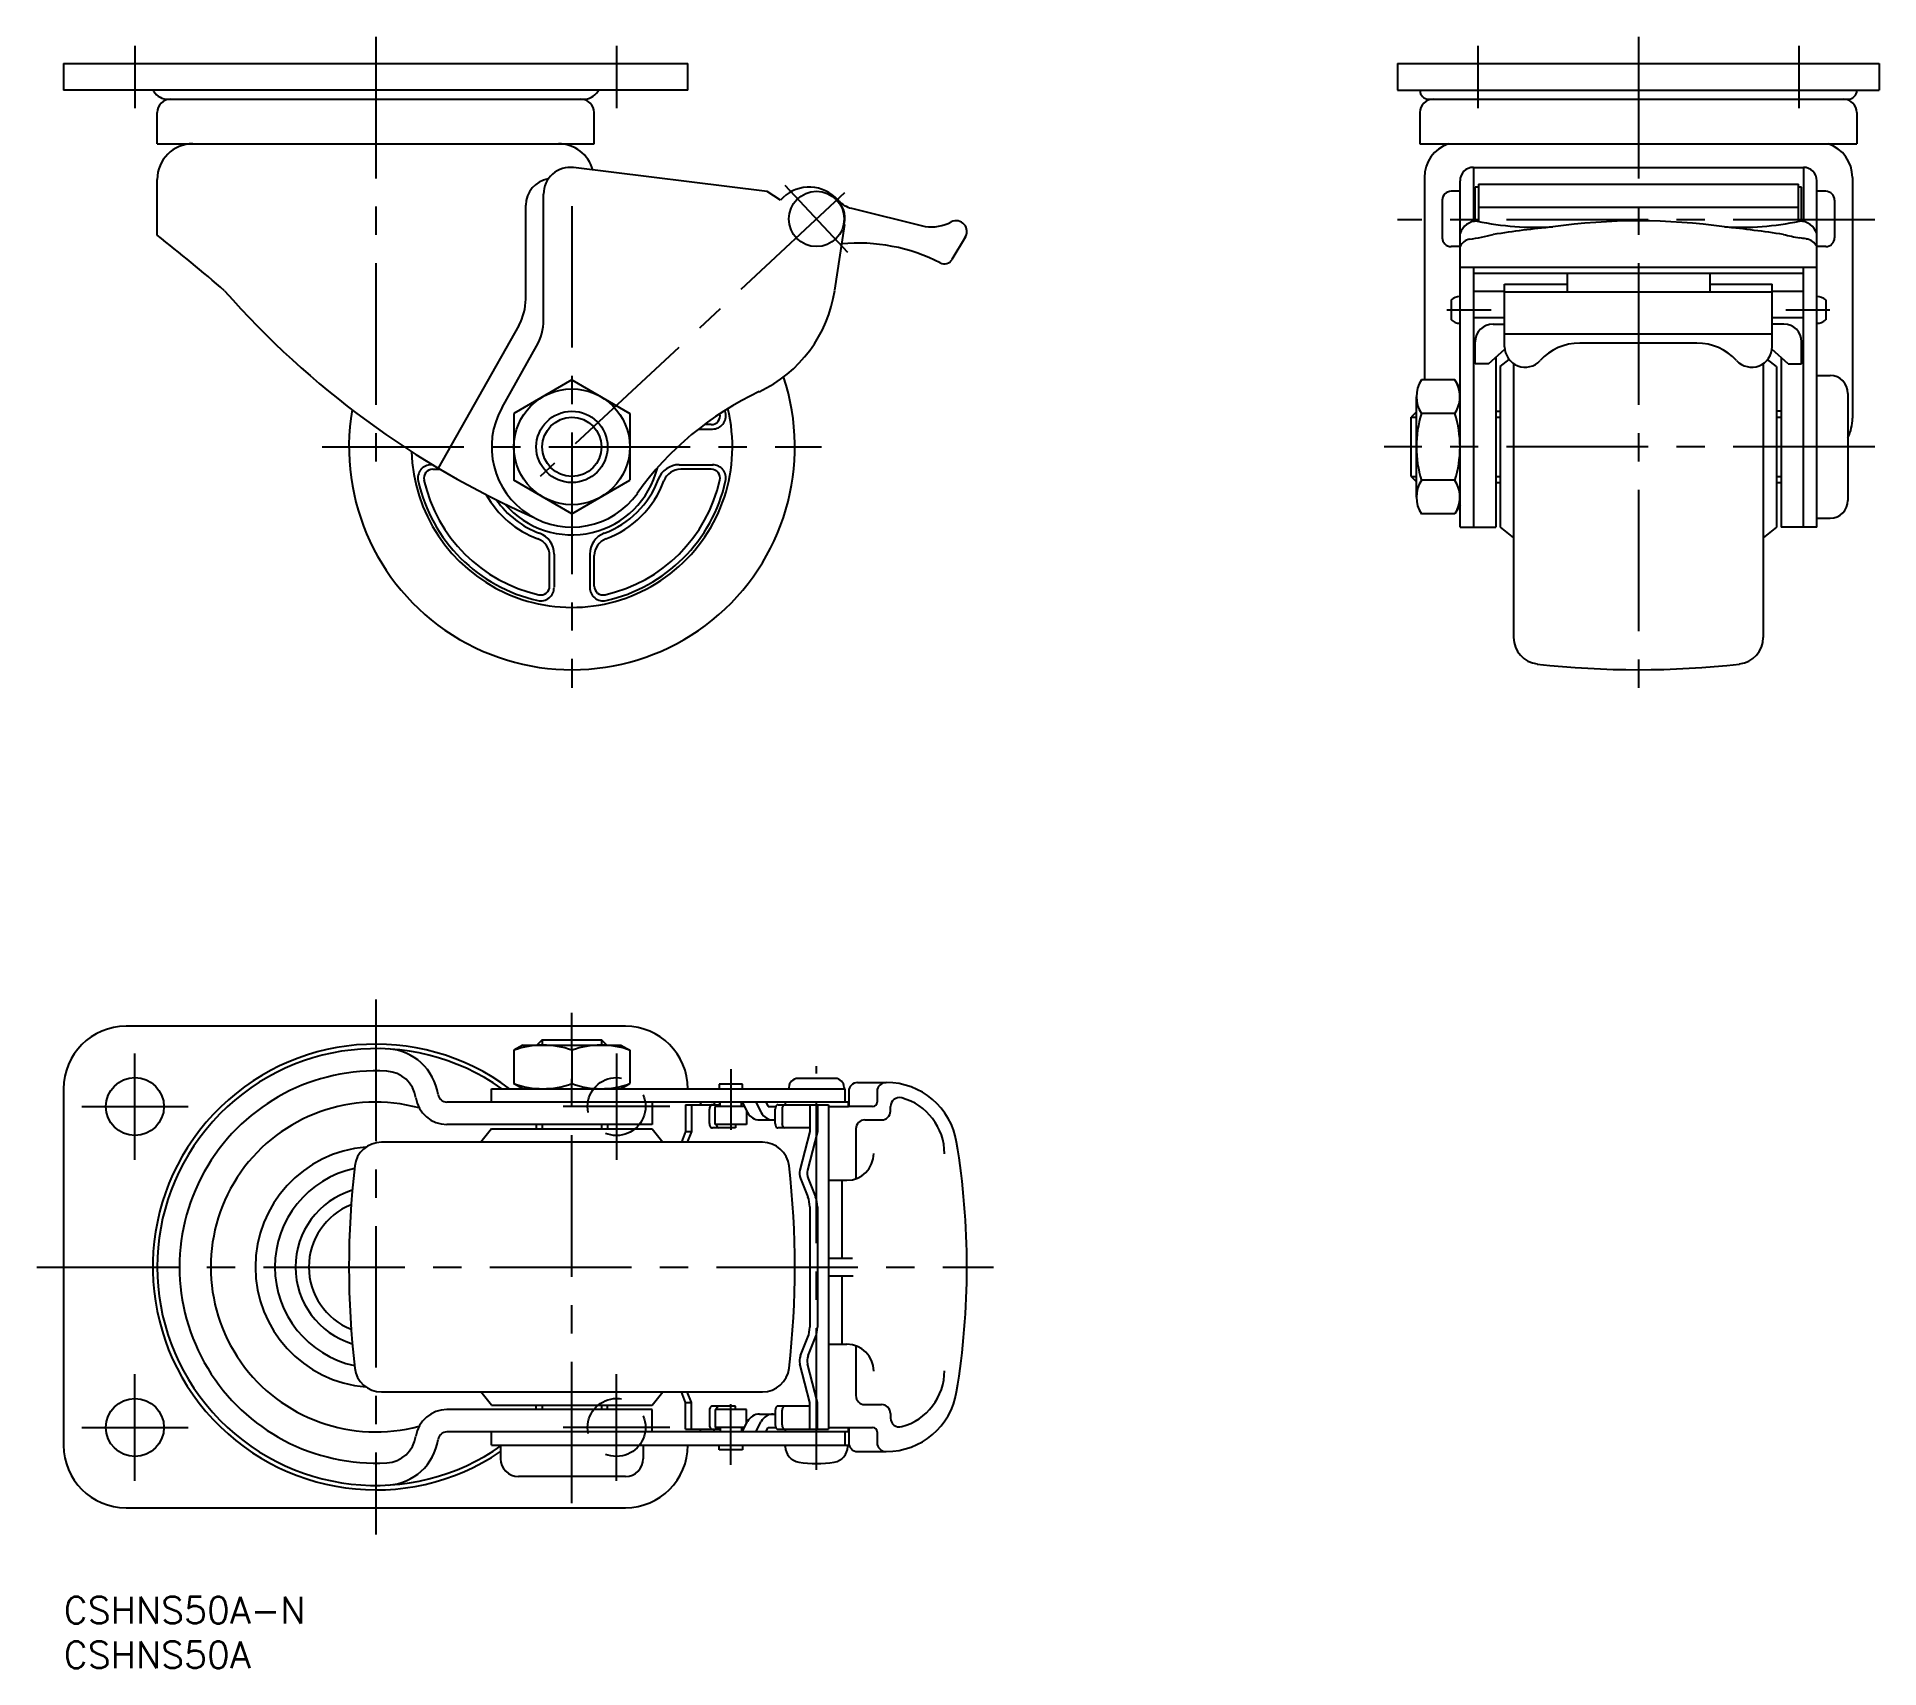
# Model space of a CAD drawing. Extents: x -3 to 204, y -8 to 175.
import ezdxf

# ---------------------------------------------------------------- set-up
doc = ezdxf.new("R2010")
doc.units = 0
doc.header["$LTSCALE"] = 0.5
doc.linetypes.add('CENTER', pattern=[50.8, 31.75, -6.35, 6.35, -6.35])
doc.linetypes.add('DASHED', pattern=[19.05, 12.7, -6.35])
for name, color, linetype in [('MSM_CENTER', 1, 'CENTER'), ('MSM_CONTINUOUS', 7, 'CONTINUOUS'), ('MSM_DASHED', 4, 'DASHED'), ('MSM_NARROW', 5, 'CONTINUOUS'), ('MSM_PART_NUMBER', 7, 'CONTINUOUS')]:
    doc.layers.add(name, color=color, linetype=linetype)
doc.styles.get("Standard").update_dxf_attribs({"font": 'txt.shx', "height": 3, "bigfont": 'bigfont.shx'})

# ---------------------------------------------------------------- blocks, each defined once
blk = doc.blocks.new('*U21')
at = {"layer": 'MSM_PART_NUMBER'}
blk.add_text('CSHNS50A-N', height=3, dxfattribs=at).set_placement((0, -3))
blk = doc.blocks.new('*U22')
at = {"layer": 'MSM_PART_NUMBER'}
blk.add_text('CSHNS50A', height=3, dxfattribs=at).set_placement((0, -8))

msp = doc.modelspace()

# ---------------------------------------------------------------- linework, layer by layer
at = {"layer": 'MSM_CENTER'}
for p, q in [((8, 174), (8, 167)), ((35, 175), (35, 127.03)), ((62, 174), (62, 167)), ((158.59, 174), (158.59, 167)), ((176.59, 175), (176.59, 101)), ((194.59, 174), (194.59, 167)), ((87.55, 157.49), (53.45, 125.68)), ((87.93, 150.82), (80.92, 158.33)), ((57, 156.01), (57, 101.99)), ((203.09, 154.46), (149.59, 154.46)), ((155.09, 144.37), (160.07, 144.37)), ((193.11, 144.37), (198.05, 144.37)), ((29, 129), (85, 129)), ((203.09, 129), (148.09, 129)), ((35, 67), (35, 7)), ((57, 10.5), (57, 65.5)), ((8, 49.03), (8, 60.97)), ((62, 60.97), (62, 49.03)), ((74.83, 59.19), (74.83, 52.39)), ((84.43, 14.26), (84.43, 59.54)), ((2.03, 55), (13.97, 55)), ((67.97, 55), (56.03, 55)), ((-3, 37), (104.29, 37)), ((8, 13.03), (8, 24.97)), ((62, 13.03), (62, 24.97)), ((74.83, 14.81), (74.83, 21.61)), ((2.03, 19), (13.97, 19)), ((67.97, 19), (56.03, 19))]:
    msp.add_line(p, q, dxfattribs=at)
at = {"layer": 'MSM_CONTINUOUS'}
for p, q in [((0, 172), (70, 172)), ((0, 172), (0, 169)), ((70, 169), (70, 172)), ((149.59, 172), (149.59, 169)), ((149.59, 172), (203.59, 172)), ((203.59, 172), (203.59, 169)), ((70, 169), (0, 169)), ((10.1, 168.85), (10, 169)), ((11.74, 168), (58.26, 168)), ((59.9, 168.85), (60, 169)), ((149.59, 169), (203.59, 169)), ((153.09, 168), (200.09, 168)), ((10.5, 163), (10.5, 166.5)), ((59.5, 163), (59.5, 166.5)), ((152.09, 166.5), (152.09, 163)), ((201.09, 166.5), (201.09, 163)), ((10.5, 163), (59.5, 163)), ((152.09, 163), (201.09, 163)), ((78.88, 157.64), (57.19, 160.34)), ((152.59, 159.22), (152.59, 136.51)), ((158.09, 160.36), (158.09, 154.28)), ((158.09, 160.36), (195.09, 160.36)), ((195.09, 160.36), (195.09, 154.28)), ((200.59, 159.22), (200.59, 132.22)), ((10.5, 152.74), (10.5, 159)), ((53.82, 143.24), (53.82, 157.36)), ((80.39, 156.66), (78.88, 157.64)), ((156.59, 157.67), (155.59, 157.67)), ((156.59, 120), (156.59, 158.86)), ((158.65, 158.14), (158.29, 158.14)), ((158.29, 154.31), (158.29, 158.14)), ((158.65, 158.47), (194.53, 158.47)), ((158.65, 158.47), (158.65, 154.3)), ((194.53, 154.3), (194.53, 158.47)), ((194.89, 158.14), (194.53, 158.14)), ((194.89, 154.31), (194.89, 158.14)), ((196.59, 120), (196.59, 158.86)), ((197.59, 157.67), (196.59, 157.67)), ((51.82, 145.58), (51.82, 156.1)), ((88.35, 155.77), (96.62, 153.71)), ((154.59, 156.67), (154.59, 152.47)), ((158.65, 155.9), (194.53, 155.9)), ((198.59, 156.67), (198.59, 152.47)), ((87.55, 153.96), (86.46, 146.58)), ((101.12, 152.56), (99.62, 150.02)), ((156.59, 151.47), (155.59, 151.47)), ((197.59, 151.47), (196.59, 151.47)), ((156.59, 149.17), (196.59, 149.17)), ((158.09, 149.14), (158.09, 120)), ((195.09, 120), (195.09, 149.17)), ((158.09, 148.48), (195.09, 148.48)), ((161.59, 140.24), (161.59, 147.24)), ((161.59, 147.24), (168.59, 147.24)), ((168.59, 148.48), (168.59, 146.4)), ((184.59, 148.48), (184.59, 146.4)), ((184.59, 147.24), (191.59, 147.24)), ((191.59, 140.24), (191.59, 147.24)), ((155.59, 145.49), (155.59, 143.25)), ((158.09, 146.47), (161.59, 146.47)), ((161.59, 146.4), (191.57, 146.4)), ((191.59, 146.47), (195.09, 146.47)), ((197.59, 145.49), (197.59, 143.25)), ((51.04, 142.63), (42, 126.63)), ((158.09, 143.5), (161.59, 143.5)), ((160.29, 142.78), (161.59, 142.78)), ((191.59, 143.5), (195.09, 143.5)), ((192.89, 142.78), (191.59, 142.78)), ((158.29, 138.31), (158.29, 140.78)), ((161.59, 141.67), (191.51, 141.67)), ((183.16, 140.64), (170.01, 140.64)), ((194.89, 138.31), (194.89, 140.78)), ((49.16, 133.43), (53.04, 140.29)), ((158.29, 139.45), (158.09, 139.35)), ((159.79, 138.31), (161.6, 139.96)), ((160.59, 139.04), (160.59, 120)), ((161.09, 138), (162.09, 138.8)), ((192.09, 138), (191.08, 138.8)), ((193.39, 138.31), (191.57, 139.96)), ((192.59, 139.04), (192.59, 120)), ((194.89, 139.45), (195.09, 139.35)), ((57, 136.51), (50.5, 132.75)), ((57, 136.51), (63.5, 132.75)), ((156.01, 136.51), (152.27, 136.51)), ((156.59, 135.5), (156.01, 136.51)), ((159.79, 138.31), (158.29, 138.31)), ((161.09, 138), (161.09, 120)), ((162.59, 138.35), (162.59, 107.63)), ((190.59, 138.35), (190.59, 107.63)), ((192.09, 138), (192.09, 120)), ((193.39, 138.31), (194.89, 138.31)), ((196.59, 137), (198.09, 137)), ((151.69, 123.37), (151.69, 134.63)), ((200.09, 135), (200.09, 123)), ((50.5, 132.75), (50.5, 125.25)), ((63.5, 132.75), (63.5, 125.25)), ((151.69, 132.92), (151.09, 132.32)), ((151.09, 125.68), (151.09, 132.32)), ((156.01, 132.75), (152.27, 132.75)), ((160.59, 133), (161.09, 133)), ((192.59, 133), (192.09, 133)), ((71.2, 131), (72.77, 131)), ((72.61, 131.5), (71.85, 131.5)), ((41.38, 127), (41.23, 127)), ((41.39, 126.5), (42.21, 126.5)), ((69.03, 127), (72.84, 127)), ((72.61, 126.5), (69.2, 126.5)), ((57, 121.49), (50.5, 125.25)), ((57, 121.49), (63.5, 125.25)), ((151.09, 125.68), (151.69, 125.08)), ((156.01, 125.25), (152.27, 125.25)), ((160.59, 125), (161.09, 125)), ((192.09, 125), (192.59, 125)), ((156.59, 122.5), (156.01, 121.49)), ((156.01, 121.49), (152.27, 121.49)), ((156.59, 120), (160.59, 120)), ((161.09, 120), (162.59, 118.8)), ((192.09, 120), (190.59, 118.8)), ((196.59, 120), (192.59, 120)), ((196.59, 121), (198.09, 121)), ((54.5, 113.39), (54.5, 116.8)), ((55, 116.97), (55, 113.28)), ((59, 116.97), (59, 113.28)), ((59.5, 113.39), (59.5, 116.8)), ((63, 64), (7, 64)), ((53.68, 62.5), (53.08, 61.9)), ((53.68, 62.5), (60.32, 62.5)), ((60.92, 61.9), (60.32, 62.5)), ((51.51, 61.9), (50.5, 61.32)), ((50.5, 61.32), (50.5, 57.58)), ((51.51, 61.9), (62.49, 61.9)), ((57, 61.32), (57, 57.58)), ((62.49, 61.9), (63.5, 61.32)), ((63.5, 61.32), (63.5, 57.58)), ((86.53, 58.15), (82.33, 58.15)), ((0, 57), (0, 17)), ((48, 55.5), (48, 57)), ((48, 57), (87.63, 57)), ((51.51, 57), (50.5, 57.58)), ((62.49, 57), (63.5, 57.58)), ((76.13, 57.5), (73.53, 57.5)), ((73.53, 57.5), (73.53, 57)), ((76.13, 57), (76.13, 57.5)), ((81.33, 57.15), (81.33, 57)), ((87.53, 57.15), (87.53, 57)), ((87.63, 55.5), (87.63, 57)), ((88.04, 56.7), (88.04, 55)), ((89.04, 57.7), (92.25, 57.7)), ((91.22, 56.7), (91.22, 55.5)), ((87.97, 55.5), (42.98, 55.5)), ((66, 55.5), (66, 53)), ((69.74, 55.2), (69.74, 52.2)), ((69.74, 55.2), (73.63, 55.2)), ((70.4, 55.2), (70.4, 52.2)), ((71.34, 55.5), (71.49, 55.2)), ((72.43, 53.1), (72.43, 54.7)), ((72.87, 55.5), (73.03, 55.2)), ((76.35, 55), (73.08, 55)), ((73.08, 53), (73.08, 55)), ((73.63, 55), (73.63, 55.5)), ((76.03, 55), (76.03, 55.5)), ((76.09, 55.5), (76.7, 54.32)), ((76.58, 54.56), (76.58, 53)), ((77.63, 55.5), (78.23, 54.32)), ((78.75, 55.5), (79.01, 55)), ((79.01, 55), (79.86, 55)), ((79.79, 53.1), (79.79, 54.7)), ((80.11, 55.2), (85.79, 55.2)), ((80.56, 54.7), (80.56, 53.1)), ((80.9, 55.5), (80.9, 55.2)), ((83.67, 55.2), (83.67, 52.2)), ((84.53, 55.2), (84.53, 52.2)), ((85.79, 55.2), (85.79, 18.8)), ((85.79, 55), (88.03, 55)), ((87.97, 55.5), (87.97, 55)), ((90.72, 55), (88.04, 55)), ((92.72, 54.5), (92.72, 55.01)), ((66, 53), (42.97, 53)), ((48, 52.5), (46.8, 51)), ((48, 52.5), (66, 52.5)), ((53, 53), (53, 52.5)), ((61, 53), (61, 52.5)), ((66, 52.5), (67.2, 51)), ((69.74, 52.2), (69.28, 51)), ((70.4, 52.2), (69.94, 51)), ((75.34, 52.6), (72.75, 52.6)), ((76.58, 53), (73.08, 53)), ((75.34, 53), (75.34, 52.6)), ((78.04, 53.5), (79.79, 53.5)), ((83.67, 52.6), (80.11, 52.6)), ((83.67, 52.2), (82.56, 47.87)), ((84.53, 52.2), (83.42, 47.87)), ((88.84, 52.5), (88.84, 46.91)), ((89.84, 53.5), (91.72, 53.5)), ((78.37, 51), (35.63, 51)), ((82.63, 46.94), (83.45, 44.87)), ((83.49, 46.94), (84.31, 44.87)), ((85.79, 46.73), (87.84, 46.73)), ((87.27, 46.73), (87.27, 38)), ((83.67, 43.76), (83.67, 30.24)), ((84.53, 43.76), (84.53, 30.24)), ((85.79, 38), (88.45, 38)), ((85.79, 36), (88.54, 36)), ((87.27, 36), (87.27, 28.33)), ((82.63, 27.06), (83.45, 29.13)), ((83.49, 27.06), (84.31, 29.13)), ((85.79, 28.33), (87.84, 28.33)), ((88.84, 28.16), (88.84, 22.57)), ((83.67, 21.8), (82.56, 26.13)), ((84.53, 21.8), (83.42, 26.13)), ((35.63, 23), (78.37, 23)), ((48, 21.5), (46.8, 23)), ((66, 21.5), (67.2, 23)), ((69.74, 21.8), (69.28, 23)), ((70.4, 21.8), (69.94, 23)), ((66, 21), (42.97, 21)), ((48, 21.5), (66, 21.5)), ((53, 21), (53, 21.5)), ((61, 21), (61, 21.5)), ((66, 18.5), (66, 21)), ((69.74, 18.8), (69.74, 21.8)), ((70.4, 18.8), (70.4, 21.8)), ((72.43, 20.92), (72.43, 19.3)), ((75.34, 21.4), (72.75, 21.4)), ((73.08, 21), (73.08, 19)), ((76.58, 21), (73.08, 21)), ((75.34, 21), (75.34, 21.4)), ((76.58, 19.44), (76.58, 21)), ((79.79, 20.9), (79.79, 19.3)), ((83.67, 21.4), (80.11, 21.4)), ((80.56, 19.3), (80.56, 20.9)), ((83.67, 18.8), (83.67, 21.8)), ((84.53, 18.8), (84.53, 21.8)), ((89.84, 21.57), (91.72, 21.57)), ((69.74, 18.8), (73.63, 18.8)), ((71.34, 18.5), (71.49, 18.8)), ((72.87, 18.5), (73.03, 18.8)), ((76.35, 19), (73.08, 19)), ((73.63, 19), (73.63, 18.5)), ((76.03, 19), (76.03, 18.5)), ((76.09, 18.5), (76.7, 19.68)), ((77.63, 18.5), (78.23, 19.68)), ((78.04, 20.5), (79.79, 20.5)), ((78.75, 18.5), (79.01, 19)), ((79.01, 19), (79.86, 19)), ((80.11, 18.8), (85.79, 18.8)), ((80.9, 18.8), (80.9, 18.5)), ((85.79, 19), (90.72, 19)), ((87.97, 19), (87.97, 18.5)), ((88.04, 19), (88.04, 17.3)), ((92.72, 20.57), (92.72, 20.06)), ((87.97, 18.5), (42.98, 18.5)), ((48, 17), (48, 18.5)), ((48, 17), (87.93, 17)), ((49, 17), (49, 15.5)), ((65, 17), (65, 15.5)), ((73.53, 16.5), (73.53, 17)), ((76.13, 17), (76.13, 16.5)), ((80.93, 16.85), (80.93, 17)), ((87.63, 17), (87.63, 18.5)), ((87.93, 17), (87.93, 16.85)), ((91.22, 18.5), (91.22, 17.3)), ((76.13, 16.5), (73.53, 16.5)), ((89.04, 16.3), (92.25, 16.3)), ((63, 13.5), (51, 13.5)), ((7, 10), (63, 10))]:
    msp.add_line(p, q, dxfattribs=at)
for centre, radius in [((84.43, 154.57), 3.1), ((57, 129), 6.5), ((57, 129), 4), ((8, 55), 3.25), ((8, 19), 3.25)]:
    msp.add_circle(centre, radius, dxfattribs=at)
for centre, radius, start, end in [((11.74, 170), 2, 215, 270), ((12, 166.5), 1.5, 90, 180), ((58, 166.5), 1.5, 0, 90), ((58.26, 170), 2, 270, 325), ((153.09, 169), 1, 180, 270), ((153.59, 166.5), 1.5, 90, 180), ((199.59, 166.5), 1.5, 0, 90), ((200.09, 169), 1, 270, 0), ((14.5, 159), 4, 90, 180), ((55.5, 159), 4, 15.5116, 90), ((156.59, 159.22), 4, 109.0911, 180), ((196.59, 159.22), 4, 0, 70.9089), ((56.82, 157.36), 3, 82.9, 180), ((158.09, 158.86), 1.5, 90, 180), ((195.09, 158.86), 1.5, 0, 90), ((54.82, 156.1), 3, 99.0463, 180), ((83.61, 153.84), 4.3, 47.6235, 138.6858), ((84.41, 154.59), 3.2, 348.5457, 49.1825), ((155.59, 156.67), 1, 90, 180), ((197.59, 156.67), 1, 0, 90), ((89.07, 158.68), 3, 222.8629, 256), ((97.23, 158.67), 5, 262.9844, 297.4299), ((100.09, 153.17), 1.2, 324.1986, 117.4299), ((158.49, 152.32), 2, 88.9737, 161.8052), ((165.17, 186.02), 32.39, 258.1446, 273.2157), ((181.18, 16.21), 138.2, 95.8917, 98.684), ((176.61, 86.44), 67.92, 81.8367, 98.1398), ((188, 186.02), 32.39, 266.9112, 281.8554), ((173.23, 26.33), 128.01, 81.1772, 84.1594), ((194.69, 152.32), 2, 18.1948, 91.0263), ((-112.97, -4.6), 200, 49.0708, 51.8787), ((89.13, 131.86), 20, 62.6942, 95.474), ((155.59, 152.47), 1, 180, 270), ((157.92, 150.85), 1.47, 100.1776, 154.761), ((150.36, 195.64), 43.96, 279.5578, 283.0877), ((200.29, 183.52), 31.58, 256.3951, 259.7628), ((193.87, 145.32), 7.17, 77.6113, 83.509), ((195.23, 150.83), 1.5, 25.2938, 83.3859), ((197.59, 152.47), 1, 270, 0), ((98.76, 150.53), 1, 243.1642, 329.4505), ((93.13, 212.57), 100, 221.3499, 246.0886), ((45.82, 145.58), 6, 330.5346, 0), ((71.63, 148.77), 15, 295.1324, 351.5222), ((156.59, 144.37), 1.5, 90, 131.8103), ((196.59, 144.37), 1.5, 48.1897, 90), ((47.82, 143.24), 6, 330.5346, 0), ((156.59, 144.37), 1.5, 228.1897, 270), ((160.29, 140.78), 2, 90, 180), ((192.89, 140.78), 2, 0, 90), ((196.59, 144.37), 1.5, 270, 311.8103), ((170.01, 134.64), 6, 90, 137.5239), ((183.16, 134.64), 6, 42.4761, 90), ((163.89, 140.24), 2.3, 180, 317.5239), ((189.29, 140.24), 2.3, 222.4761, 0), ((57, 129), 25, 170.4229, 18.3104), ((155.01, 134.63), 3.32, 145.6158, 214.3842), ((198.09, 135), 2, 0, 90), ((92.86, 103.51), 35, 115.1324, 144.5904), ((153.26, 134.63), 3.32, 325.6158, 25.6158), ((57, 129), 18, 181.6567, 13.7912), ((57, 129), 9, 150.5346, 324.5904), ((72.61, 132.5), 1, 270, 12.6356), ((72.77, 132.5), 1.5, 270, 12.5146), ((57, 129), 17, 12.6356, 12.6428), ((57, 129), 17.65, 12.5146, 13.4199), ((164.11, 129), 12.42, 162.412, 197.5902), ((144.17, 129), 12.42, 342.412, 17.5906), ((195.59, 132.22), 5, 334.1581, 0), ((41.23, 125.5), 1.5, 90, 192.5146), ((41.39, 125.5), 1, 90, 192.6356), ((57, 129), 9.87, 220.5044, 346.0324), ((69.03, 124.5), 2.5, 90, 159.4972), ((69.2, 124.5), 2, 90, 159.7478), ((72.61, 125.5), 1, 347.3644, 90), ((72.77, 125.5), 1.5, 347.4854, 90), ((57, 129), 17.65, 192.5146, 257.4854), ((57, 129), 17, 192.6356, 257.3644), ((57, 129), 10.35, 290.5028, 339.4972), ((57, 129), 17, 282.6356, 347.3644), ((57, 129), 11, 290.2522, 339.7478), ((57, 129), 17.65, 282.5146, 347.4854), ((155.01, 123.37), 3.32, 145.6158, 214.3842), ((153.26, 123.37), 3.32, 334.3842, 34.3842), ((57, 129), 11, 209.1672, 249.7478), ((57, 129), 10.35, 214.9708, 249.4972), ((198.09, 123), 2, 270, 0), ((52.5, 116.8), 2, 0, 69.7478), ((52.5, 116.97), 2.5, 0, 69.4972), ((61.5, 116.97), 2.5, 110.5028, 180), ((61.5, 116.8), 2, 110.2522, 180), ((53.5, 113.23), 1.5, 257.4854, 0), ((53.5, 113.39), 1, 257.3644, 0), ((60.5, 113.23), 1.5, 180, 282.5146), ((60.5, 113.39), 1, 180, 282.6356), ((165.59, 107.63), 3, 180, 263.4885), ((187.59, 107.63), 3, 276.5115, 0), ((176.59, 204), 100, 263.4885, 276.5115), ((7, 57), 7, 90, 180), ((35, 37), 25, 53.1301, 304.0558), ((63, 57), 7, 0, 90), ((35, 37), 24.5, 54.7187, 305.2813), ((36.06, 55.47), 6, 8.4629, 86.7265), ((53.75, 52.51), 9.39, 69.7438, 110.2562), ((60.25, 52.51), 9.39, 69.7438, 110.2562), ((35, 37), 22, 86.7688, 273.2312), ((36.04, 55.47), 3.5, 8.4565, 86.7688), ((82.33, 57.15), 1, 90, 180), ((86.53, 57.15), 1, 0, 90), ((42.97, 56.5), 3.5, 188.4565, 270), ((42.98, 56.5), 1, 188.4629, 270), ((53.75, 66.39), 9.39, 249.7438, 290.2562), ((60.25, 66.39), 9.39, 249.7438, 290.2562), ((89.04, 56.7), 1, 90, 180), ((92.22, 56.7), 1, 90, 180), ((92.25, 49.7), 8, 9.3706, 90), ((93.72, 55.01), 1, 74.8571, 180), ((92.28, 49.7), 6.5, 0, 74.8571), ((35, 37), 18.5, 74.6948, 285.3052), ((73.11, 54.71), 0.686, 152.4715, 180.7659), ((72.78, 54.9), 0.303, 95.9973, 155.1677), ((73.55, 54.9), 0.305, 95.6862, 160.1855), ((78.04, 55), 1.5, 207.0897, 270), ((79.57, 55), 1.5, 207.0897, 270), ((80.48, 54.71), 0.686, 152.4715, 180.7659), ((80.14, 54.9), 0.303, 95.9973, 155.1677), ((81.23, 54.71), 0.668, 149.2285, 181.0124), ((80.9, 54.92), 0.284, 94.4708, 151.2335), ((90.72, 55.5), 0.5, 270, 0), ((91.72, 54.5), 1, 270, 0), ((73.11, 53.09), 0.686, 179.2341, 207.5285), ((72.78, 52.9), 0.303, 204.8323, 264.0027), ((73.6, 52.99), 0.398, 178.4044, 257.9028), ((80.48, 53.09), 0.686, 179.2341, 207.5285), ((80.14, 52.9), 0.303, 204.8323, 264.0027), ((81.2, 53.08), 0.645, 178.4072, 211.3519), ((80.9, 52.88), 0.278, 208.0546, 266.2411), ((89.84, 52.5), 1, 90, 180), ((35, 37), 13.5, 94.6657, 265.3343), ((35.63, 48), 3, 90, 173.4885), ((78.37, 48), 3, 6.5115, 90), ((87.84, 49.73), 3, 270, 0), ((15.29, 37), 86, 350.6294, 9.3706), ((35, 37), 11.31, 102.1825, 257.8175), ((132, 37), 100, 173.4885, 186.5115), ((-18, 37), 100, 353.4885, 6.5115), ((84.02, 47.5), 1.5, 165.7196, 201.7648), ((84.88, 47.5), 1.5, 165.7196, 201.7648), ((35, 37), 9, 106.9835, 253.0165), ((35, 37), 7.5, 111.5631, 248.4369), ((80.67, 43.76), 3, 0, 21.7648), ((81.53, 43.76), 3, 0, 21.7648), ((80.67, 30.24), 3, 338.2352, 0), ((81.53, 30.24), 3, 338.2352, 0), ((84.02, 26.5), 1.5, 158.2352, 194.2804), ((84.88, 26.5), 1.5, 158.2352, 194.2804), ((87.84, 25.33), 3, 0, 90), ((35.63, 26), 3, 186.5115, 270), ((78.37, 26), 3, 270, 353.4885), ((92.28, 25.37), 6.5, 285.1429, 0), ((92.25, 24.3), 8, 270, 350.6294), ((42.97, 17.5), 3.5, 90, 171.5435), ((73.11, 20.91), 0.686, 152.4715, 180.7659), ((72.78, 21.1), 0.303, 95.9973, 155.1677), ((73.6, 21.01), 0.398, 102.0972, 181.5956), ((80.48, 20.91), 0.686, 152.4715, 180.7659), ((80.14, 21.1), 0.303, 95.9973, 155.1677), ((81.2, 20.92), 0.645, 148.6481, 181.5928), ((80.9, 21.12), 0.278, 93.7589, 151.9454), ((89.84, 22.57), 1, 180, 270), ((91.72, 20.57), 1, 0, 90), ((73.11, 19.29), 0.686, 179.2341, 207.5285), ((72.78, 19.1), 0.303, 204.8323, 264.0027), ((73.55, 19.1), 0.305, 199.8145, 264.3138), ((78.04, 19), 1.5, 90, 152.9103), ((79.57, 19), 1.5, 90, 152.9103), ((80.48, 19.29), 0.686, 179.2341, 207.5285), ((80.14, 19.1), 0.303, 204.8323, 264.0027), ((81.23, 19.29), 0.668, 178.9876, 210.7715), ((80.9, 19.08), 0.284, 208.7665, 265.5292), ((90.72, 18.5), 0.5, 0, 90), ((93.72, 20.06), 1, 180, 285.1429), ((7, 17), 7, 180, 270), ((36.04, 18.53), 3.5, 273.2312, 351.5435), ((36.06, 18.53), 6, 273.2735, 351.5371), ((42.98, 17.5), 1, 90, 171.5371), ((63, 17), 7, 270, 0), ((82.73, 16.89), 1.8, 181.2266, 260.6825), ((86.13, 16.89), 1.8, 279.3175, 358.7734), ((89.04, 17.3), 1, 180, 270), ((92.22, 17.3), 1, 180, 270), ((51, 15.5), 2, 180, 270), ((63, 15.5), 2, 270, 0), ((84.43, 27.25), 12.3, 260.6825, 279.3175)]:
    msp.add_arc(centre, radius, start, end, dxfattribs=at)
at = {"layer": 'MSM_DASHED'}
for centre in [(62, 55), (62, 19)]:
    msp.add_circle(centre, 3.25, dxfattribs=at)
at = {"layer": 'MSM_NARROW'}
for p, q in [((151.09, 132.32), (151.69, 132.32)), ((160.59, 132.32), (161.09, 132.32)), ((192.09, 132.32), (192.59, 132.32)), ((151.09, 125.68), (151.69, 125.68)), ((160.59, 125.68), (161.09, 125.68)), ((192.09, 125.68), (192.59, 125.68)), ((53.68, 62.5), (53.68, 61.9)), ((60.32, 62.5), (60.32, 61.9)), ((53.68, 53), (53.68, 52.5)), ((60.32, 53), (60.32, 52.5)), ((69.74, 52.2), (70.4, 52.2)), ((53.68, 21.5), (53.68, 21)), ((60.32, 21.5), (60.32, 21)), ((69.74, 21.8), (70.4, 21.8))]:
    msp.add_line(p, q, dxfattribs=at)
msp.add_circle((57, 129), 3.32, dxfattribs=at)

# ---------------------------------------------------------------- block references
at = {"layer": 'MSM_CONTINUOUS'}
for name in ['*U21', '*U22']:
    msp.add_blockref(name, (0, 0), dxfattribs=at)

doc.saveas('drawing.dxf')
